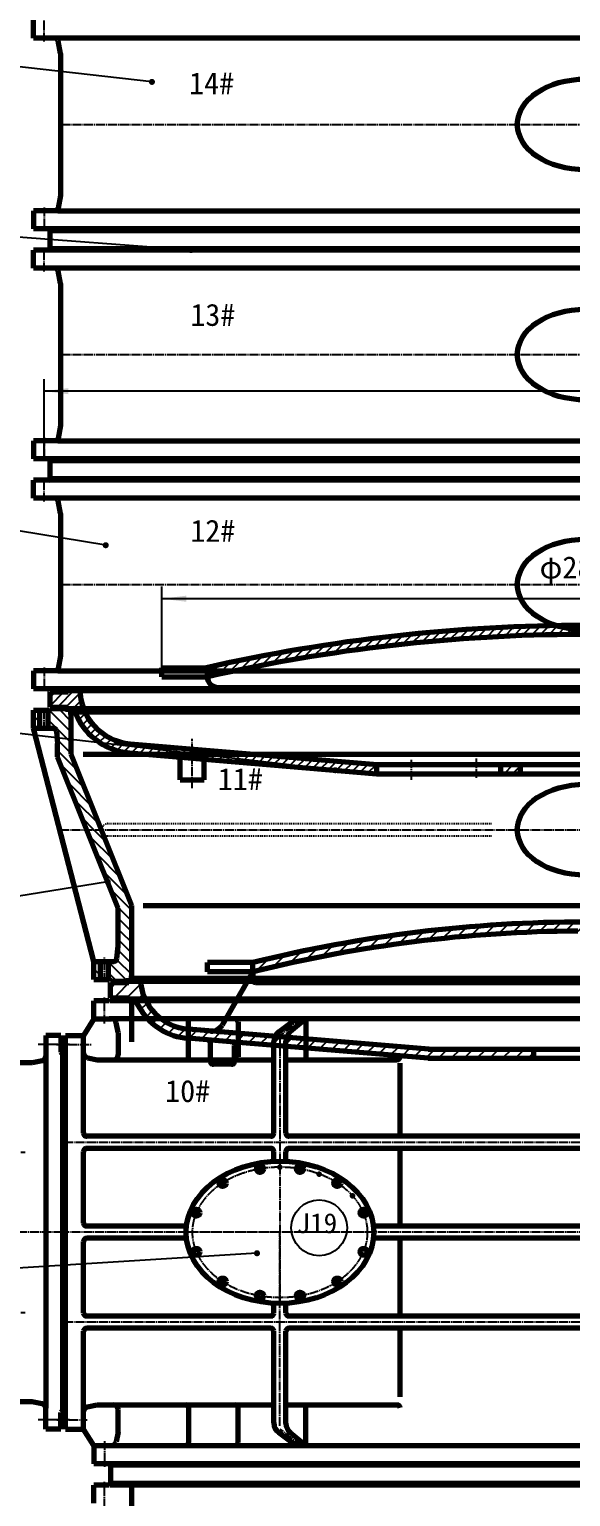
# Model space of a CAD drawing. Header units: millimetres. Extents: x -12040 to 11740, y -16820 to 16820.
# Drawn here: x -6994 to -5204, y -1161 to 3687 of the extents above; entities that cross this region are included whole.
import ezdxf

# ---------------------------------------------------------------- set-up
doc = ezdxf.new("R2010")
doc.units = ezdxf.units.MM
doc.linetypes.add('EB_DASH', pattern=[6, 3, -3])
doc.linetypes.add('EB_DASHDOT', pattern=[39, 30, -3, 3, -3])
for name, color, linetype, lineweight in [('CAXA0', 7, 'Continuous', 70), ('CAXA1', 1, 'EB_DASHDOT', 25), ('CAXA2', 6, 'EB_DASH', 25), ('CAXA3', 7, 'Continuous', 25), ('CAXA4', 3, 'Continuous', 25), ('CAXA5', 4, 'Continuous', 25)]:
    doc.layers.add(name, color=color, linetype=linetype, lineweight=lineweight)
doc.styles.add('UserTxtStyle1', font='SIMFANG.TTF')
doc.styles.add('UserTxtStyle2', font='SIMFANG.TTF')
doc.styles.add('标准', font='SIMFANG.TTF')
doc.dimstyles.new('标准', dxfattribs={"dimscale": 20, "dimtxt": 3.5, "dimasz": 4, "dimexe": 2, "dimexo": 0, "dimtad": 1, "dimdsep": 46, "dimtxsty": '标准', "dimcen": 0, "dimdle": 6, "dimaunit": 1, "dimazin": 2, "dimtfac": 1, "dimtdec": 3, "dimtmove": 0, "dimatfit": 3, "dimfxl": 0, "dimtolj": 1, "dimtzin": 0, "dimarcsym": 0})

# ---------------------------------------------------------------- blocks, each defined once
blk = doc.blocks.new('CAXBLOCK38', base_point=(-5155.2, -2657.6))
at = {"layer": 'CAXA0', "linetype": 'EB_DASHDOT', "lineweight": 25}
blk.add_line((-6745.2, -1197.7), (-6745.2, -1112.2), dxfattribs=at)
at = {"layer": 'CAXA0'}
for p, q in [((-6780.2, -1182.6), (-6780.2, -1122.6)), ((-6730.2, -1122.6), (-6780.2, -1122.6)), ((-3580, -1122.6), (-6726.3, -1122.6)), ((-3585.2, -1117.6), (-6725.2, -1117.6)), ((-6655.2, -1258.5), (-6655.2, -1127.6))]:
    blk.add_line(p, q, dxfattribs=at)
blk.add_arc((-6730.2, -1117.6), 5, 270, 360, dxfattribs=at)
blk = doc.blocks.new('CAXBLOCK41', base_point=(-5180.2, 1507.4))
at = {"layer": 'CAXA0'}
for p, q in [((-6980.2, 2137.4), (-6980.2, 2197.4)), ((-3385.2, 2197.4), (-6980.2, 2197.4)), ((-6925.2, 2202.4), (-3385.2, 2202.4)), ((-3402, 2137.4), (-6980.2, 2137.4)), ((-6890.2, 2087.4), (-6898.6, 2129.3)), ((-6890.2, 2087.4), (-6890.2, 1617.4)), ((-6890.2, 1617.4), (-6898.6, 1575.4)), ((-6980.2, 1567.4), (-6980.2, 1507.4)), ((-6908.4, 1567.4), (-6980.2, 1567.4)), ((-3380.2, 1507.4), (-6980.2, 1507.4)), ((-6925.2, 1502.4), (-3385.2, 1502.4))]:
    blk.add_line(p, q, dxfattribs=at)
for centre, radius, start, end in [((-6930.2, 2202.4), 5, 270, 360), ((-6908.4, 2127.4), 10, 11.3099, 90), ((-6908.4, 1577.4), 10, 270, 348.6901), ((-6930.2, 1502.4), 5, 0, 90)]:
    blk.add_arc(centre, radius, start, end, dxfattribs=at)
blk.add_ellipse((-5155.2, 1852.4), major_axis=(225, 0), ratio=0.666667, dxfattribs=at)
at = {"layer": 'CAXA1'}
for p, q in [((-6945.2, 2126.4), (-6945.2, 2204.9)), ((-6890.2, 1852.4), (-3330.2, 1852.4)), ((-6945.2, 1578.3), (-6945.2, 1499.9))]:
    blk.add_line(p, q, dxfattribs=at)
at = {"layer": 'CAXA3'}
for p, q in [((-6900.2, 2137.4), (-6908.4, 2137.4)), ((-6898.6, 2129.3), (-6900.2, 2137.4)), ((-6898.6, 1575.4), (-6900.2, 1567.4))]:
    blk.add_line(p, q, dxfattribs=at)
at = {"layer": 'CAXA3', "linetype": 'Continuous', "lineweight": 70}
blk.add_line((-6900.2, 1567.4), (-3416, 1567.4), dxfattribs=at)
blk = doc.blocks.new('CAXBLOCK42', base_point=(-5155.2, 2262.4))
at = {"layer": 'CAXA0'}
for p, q in [((-6980.2, 2897.4), (-6980.2, 2957.4)), ((-3385.2, 2957.4), (-6980.2, 2957.4)), ((-6925.2, 2962.4), (-3385.2, 2962.4)), ((-3402, 2897.4), (-6980.2, 2897.4)), ((-6890.2, 2847.4), (-6898.6, 2889.3)), ((-6890.2, 2847.4), (-6890.2, 2377.4)), ((-6890.2, 2377.4), (-6898.6, 2335.4)), ((-6980.2, 2327.4), (-6980.2, 2267.4)), ((-6908.4, 2327.4), (-6980.2, 2327.4)), ((-3380.2, 2267.4), (-6980.2, 2267.4)), ((-6925.2, 2262.4), (-3385.2, 2262.4))]:
    blk.add_line(p, q, dxfattribs=at)
for centre, radius, start, end in [((-6930.2, 2962.4), 5, 270, 360), ((-6908.4, 2887.4), 10, 11.3099, 90), ((-6908.4, 2337.4), 10, 270, 348.6901), ((-6930.2, 2262.4), 5, 0, 90)]:
    blk.add_arc(centre, radius, start, end, dxfattribs=at)
blk.add_ellipse((-5155.2, 2612.4), major_axis=(225, 0), ratio=0.666667, dxfattribs=at)
at = {"layer": 'CAXA1'}
for p, q in [((-6945.2, 2886.4), (-6945.2, 2964.9)), ((-6890.2, 2612.4), (-3420.2, 2612.4)), ((-6945.2, 2338.3), (-6945.2, 2259.9))]:
    blk.add_line(p, q, dxfattribs=at)
at = {"layer": 'CAXA3'}
for p, q in [((-6900.2, 2897.4), (-6908.4, 2897.4)), ((-6898.6, 2889.3), (-6900.2, 2897.4)), ((-6898.6, 2335.4), (-6900.2, 2327.4))]:
    blk.add_line(p, q, dxfattribs=at)
at = {"layer": 'CAXA3', "linetype": 'Continuous', "lineweight": 70}
blk.add_line((-6900.2, 2327.4), (-3416, 2327.4), dxfattribs=at)
blk = doc.blocks.new('CAXBLOCK43', base_point=(-5155.2, 3022.4))
at = {"layer": 'CAXA0'}
for p, q in [((-6980.2, 3657.4), (-6980.2, 3717.4)), ((-3402, 3657.4), (-6980.2, 3657.4)), ((-6890.2, 3607.4), (-6898.6, 3649.3)), ((-6890.2, 3607.4), (-6890.2, 3137.4)), ((-6890.2, 3137.4), (-6898.6, 3095.4)), ((-6980.2, 3087.4), (-6980.2, 3027.4)), ((-6908.4, 3087.4), (-6980.2, 3087.4)), ((-3380.2, 3027.4), (-6980.2, 3027.4)), ((-6925.2, 3022.4), (-3385.2, 3022.4))]:
    blk.add_line(p, q, dxfattribs=at)
for centre, radius, start, end in [((-6908.4, 3647.4), 10, 11.3099, 90), ((-6908.4, 3097.4), 10, 270, 348.6901), ((-6930.2, 3022.4), 5, 0, 90)]:
    blk.add_arc(centre, radius, start, end, dxfattribs=at)
blk.add_ellipse((-5155.2, 3372.4), major_axis=(225, 0), ratio=0.666667, dxfattribs=at)
at = {"layer": 'CAXA1'}
for p, q in [((-6945.2, 3646.4), (-6945.2, 3724.9)), ((-6890.2, 3372.4), (-3420.2, 3372.4)), ((-6945.2, 3098.3), (-6945.2, 3019.9))]:
    blk.add_line(p, q, dxfattribs=at)
at = {"layer": 'CAXA3'}
for p, q in [((-6900.2, 3657.4), (-6908.4, 3657.4)), ((-6898.6, 3649.3), (-6900.2, 3657.4)), ((-6898.6, 3095.4), (-6900.2, 3087.4))]:
    blk.add_line(p, q, dxfattribs=at)
at = {"layer": 'CAXA3', "linetype": 'Continuous', "lineweight": 70}
blk.add_line((-6900.2, 3087.4), (-3416, 3087.4), dxfattribs=at)
blk = doc.blocks.new('*CAXBLOCK104105')
at = {"layer": 'CAXA4', "linetype": 'Continuous', "lineweight": 25}
for points in [[(-6945.2, 2491.3), (-6865.2, 2501.3), (-6865.2, 2481.3)], [(-3365.2, 2491.3), (-3445.2, 2501.3), (-3445.2, 2481.3)]]:
    blk.add_hatch(color=0, dxfattribs=at).paths.add_polyline_path(points, flags=0)
at = {"layer": 'CAXA4', "color": 0, "linetype": 'Continuous', "lineweight": 25}
for p, q in [((-6945.2, 2259.9), (-6945.2, 2531.3)), ((-3365.2, 2259.9), (-3365.2, 2531.3)), ((-3365.2, 2491.3), (-6945.2, 2491.3))]:
    blk.add_line(p, q, dxfattribs=at)
at = {"layer": 'CAXA4', "color": 0, "linetype": 'Continuous', "lineweight": 25, "insert": (-4656.2, 2620.6), "char_height": 72.993, "attachment_point": 1, "style": 'UserTxtStyle2'}
blk.add_mtext('\\fFangSong_GB2312|b0|i0|p34;φ3580', dxfattribs=at)
blk = doc.blocks.new('CAXBLOCK112', base_point=(-6690.4, 605.4))
at = {"layer": 'CAXA5', "color": 0, "linetype": 'Continuous', "lineweight": 25}
for p, q in [((-6980.2, 1419), (-6958.7, 1397.5)), ((-6963.3, 1437.4), (-6958.7, 1432.8)), ((-6928.3, 1437.8), (-6855.2, 1364.7)), ((-6897.6, 1442.4), (-6855.2, 1400)), ((-6980.2, 1383.6), (-6974, 1377.4)), ((-6931.7, 1405.8), (-6855.2, 1329.3)), ((-6901.5, 1340.3), (-6855.2, 1294)), ((-6900.2, 1303.6), (-6832.7, 1236.1)), ((-6889.9, 1258), (-6809.1, 1177.2)), ((-6866.4, 1199), (-6785.6, 1118.3)), ((-6842.8, 1140.1), (-6762, 1059.3)), ((-6819.2, 1081.2), (-6780.4, 1042.4)), ((-6795.6, 1022.3), (-6714.9, 941.5)), ((-6780.4, 1042.4), (-6738.4, 1000.4)), ((-6772.1, 963.3), (-6691.3, 882.6)), ((-6748.5, 904.4), (-6667.7, 823.6)), ((-6724.9, 845.5), (-6655.2, 775.8)), ((-6701.4, 786.6), (-6655.2, 740.4)), ((-6700.2, 750.1), (-6655.2, 705.1)), ((-6700.2, 714.7), (-6690.9, 705.4)), ((-6700.2, 679.3), (-6655.2, 634.3)), ((-6690.9, 705.4), (-6655.2, 669.7)), ((-6701.4, 645.2), (-6655.2, 599)), ((-6780.2, 582.6), (-6758.7, 561.1)), ((-6769.7, 607.4), (-6758.7, 596.4)), ((-6731.7, 604.8), (-6669.3, 542.4)), ((-6705.1, 613.5), (-6655.2, 563.6)), ((-6731.7, 569.4), (-6704.7, 542.4))]:
    blk.add_line(p, q, dxfattribs=at)
blk = doc.blocks.new('CAXBLOCK111', base_point=(-5155.2, 542.4))
at = {"layer": 'CAXA0'}
for p, q in [((-6980.2, 1377.4), (-6980.2, 1437.4)), ((-6980.2, 1437.4), (-6930.2, 1437.4)), ((-6958.7, 1377.4), (-6958.7, 1437.4)), ((-6931.7, 1377.4), (-6931.7, 1437.4)), ((-6925.2, 1442.4), (-3385.2, 1442.4)), ((-6865.2, 1432.4), (-6865.2, 1442.4)), ((-6865.2, 1432.4), (-3445.2, 1432.4)), ((-6855.2, 1292.4), (-6855.2, 1432.4)), ((-6980.2, 1377.4), (-6914.3, 1377.4)), ((-6780.2, 607.4), (-6980.2, 1377.4)), ((-6904.3, 1368.4), (-6900.2, 1327.4)), ((-6900.2, 1283.7), (-6900.2, 1327.4)), ((-6700.2, 783.7), (-6900.2, 1283.7)), ((-6655.2, 792.4), (-6855.2, 1292.4)), ((-6816.1, 1292.4), (-3479.9, 1292.4)), ((-6700.2, 657.4), (-6700.2, 783.7)), ((-6655.2, 552.4), (-6655.2, 792.4)), ((-6617.3, 792.4), (-3676.8, 792.4)), ((-6704.3, 616.4), (-6700.2, 657.4)), ((-6780.2, 547.4), (-6780.2, 607.4)), ((-6780.2, 607.4), (-6714.3, 607.4)), ((-6758.7, 547.4), (-6758.7, 607.4)), ((-6731.7, 547.4), (-6731.7, 607.4)), ((-6780.2, 547.4), (-6730.2, 547.4)), ((-6725.2, 542.4), (-3585.2, 542.4)), ((-6665.2, 542.4), (-6665.2, 552.4)), ((-6665.2, 552.4), (-3645.2, 552.4))]:
    blk.add_line(p, q, dxfattribs=at)
for centre, radius, start, end in [((-6930.2, 1442.4), 5, 270, 360), ((-6914.3, 1367.4), 10, 5.7106, 90), ((-6714.3, 617.4), 10, 270, 354.2894), ((-6730.2, 542.4), 5, 0, 90)]:
    blk.add_arc(centre, radius, start, end, dxfattribs=at)
blk.add_ellipse((-5155.2, 1042.4), major_axis=(225, 0), ratio=0.666667, dxfattribs=at)
at = {"layer": 'CAXA1'}
for p, q in [((-6945.2, 1369.4), (-6945.2, 1445.4)), ((-6893.2, 1042.4), (-3245.2, 1042.4)), ((-6745.2, 539.4), (-6745.2, 620.1))]:
    blk.add_line(p, q, dxfattribs=at)
at = {"layer": 'CAXA2', "color": 6, "linetype": 'EB_DASH', "lineweight": 25}
for p, q in [((-6734.6, 1062.4), (-5464.1, 1062.4)), ((-6734.6, 1022.4), (-5464.1, 1022.4))]:
    blk.add_line(p, q, dxfattribs=at)
blk.add_arc((-6734.6, 1042.4), 20, 90, 270, dxfattribs=at)
at = {"layer": 'CAXA5'}
blk.add_blockref('CAXBLOCK112', (-6690.4, 605.4), dxfattribs=at)
blk = doc.blocks.new('CAXBLOCK115', base_point=(-6757.9, 1240.7))
at = {"layer": 'CAXA5', "color": 0, "linetype": 'Continuous', "lineweight": 25}
for p, q in [((-6901.1, 1447.4), (-6841.1, 1507.4)), ((-6925.2, 1451.5), (-6879.4, 1497.4)), ((-6925.2, 1479.8), (-6907.7, 1497.4)), ((-6872.8, 1447.4), (-6826.4, 1493.8)), ((-6849.6, 1442.3), (-6822.8, 1469.1)), ((-6839.7, 1423.9), (-6816.5, 1447.1)), ((-6830.4, 1404.9), (-6808.2, 1427.2)), ((-6819.6, 1387.5), (-6798, 1409.1)), ((-6807.4, 1371.4), (-6786.1, 1392.7)), ((-6793.8, 1356.7), (-6772.6, 1377.9)), ((-6778.9, 1343.3), (-6757.6, 1364.6)), ((-6762.6, 1331.3), (-6740.9, 1353)), ((-6745, 1320.7), (-6722.6, 1343)), ((-6725.8, 1311.6), (-6702.4, 1334.9)), ((-6704.8, 1304.2), (-6680.1, 1329)), ((-6681.9, 1298.8), (-6655, 1325.8)), ((-6656.7, 1295.8), (-6628.9, 1323.6)), ((-6630.6, 1293.6), (-6602.8, 1321.4)), ((-6604.5, 1291.4), (-6576.8, 1319.2)), ((-6578.4, 1289.2), (-6550.7, 1317)), ((-6552.3, 1287), (-6524.6, 1314.8)), ((-6526.3, 1284.8), (-6498.5, 1312.6)), ((-6500.2, 1282.6), (-6472.4, 1310.4)), ((-6474.1, 1280.4), (-6455.2, 1299.3)), ((-6455.2, 1299.3), (-6446.3, 1308.2)), ((-6448, 1278.2), (-6420.2, 1306)), ((-6421.9, 1276), (-6394.2, 1303.8)), ((-6395.8, 1273.8), (-6368.1, 1301.6)), ((-6369.8, 1271.6), (-6342, 1299.4)), ((-6343.7, 1269.4), (-6315.9, 1297.2)), ((-6317.6, 1267.2), (-6289.8, 1295)), ((-6291.5, 1265), (-6263.7, 1292.8)), ((-6265.4, 1262.8), (-6237.7, 1290.6)), ((-6239.3, 1260.6), (-6211.6, 1288.4)), ((-6213.2, 1258.4), (-6185.5, 1286.2)), ((-6187.2, 1256.2), (-6159.4, 1284)), ((-6161.1, 1254), (-6133.3, 1281.8)), ((-6135, 1251.8), (-6107.2, 1279.6)), ((-6108.9, 1249.6), (-6081.1, 1277.4)), ((-6082.8, 1247.4), (-6055.1, 1275.2)), ((-6056.7, 1245.2), (-6029, 1273)), ((-6030.7, 1243), (-6002.9, 1270.8)), ((-6004.6, 1240.8), (-5976.8, 1268.6)), ((-5978.5, 1238.6), (-5950.7, 1266.4)), ((-5952.4, 1236.4), (-5924.6, 1264.2)), ((-5926.3, 1234.2), (-5898.6, 1262)), ((-5900.2, 1232), (-5872.5, 1259.8)), ((-5874.1, 1229.8), (-5846.4, 1257.6)), ((-5848.1, 1227.6), (-5845.2, 1230.4))]:
    blk.add_line(p, q, dxfattribs=at)
blk = doc.blocks.new('CAXBLOCK117', base_point=(-5419, 1698.1))
at = {"layer": 'CAXA5', "color": 0, "linetype": 'Continuous', "lineweight": 25}
for p, q in [((-5666, 1664.2), (-5633, 1697.2)), ((-5635, 1667), (-5602.2, 1699.8)), ((-5604.2, 1669.5), (-5571.6, 1702.1)), ((-5573.5, 1671.9), (-5541.1, 1704.2)), ((-5543, 1674), (-5510.9, 1706.2)), ((-5512.8, 1676), (-5480.8, 1708)), ((-5482.6, 1677.9), (-5450.9, 1709.7)), ((-5452.7, 1679.5), (-5421.1, 1711.1)), ((-5422.9, 1681), (-5391.5, 1712.5)), ((-5393.3, 1682.3), (-5362.1, 1713.6)), ((-5363.9, 1683.5), (-5332.8, 1714.6)), ((-5334.6, 1684.5), (-5303.7, 1715.4)), ((-5305.4, 1685.4), (-5274.7, 1716.1)), ((-5276.5, 1686.1), (-5245.9, 1716.6)), ((-5247.6, 1686.6), (-5217.2, 1717)), ((-5219, 1687), (-5188.7, 1717.3)), ((-6054.3, 1615.4), (-6018.2, 1651.4)), ((-6020.7, 1620.7), (-5984.9, 1656.4)), ((-5987.3, 1625.8), (-5951.8, 1661.2)), ((-5954.2, 1630.6), (-5919, 1665.8)), ((-5921.3, 1635.2), (-5886.4, 1670.1)), ((-5888.7, 1639.6), (-5854, 1674.2)), ((-5856.2, 1643.7), (-5821.8, 1678.1)), ((-5824, 1647.6), (-5789.8, 1681.8)), ((-5792, 1651.4), (-5758.1, 1685.3)), ((-5760.2, 1654.9), (-5726.5, 1688.6)), ((-5728.6, 1658.2), (-5695.1, 1691.6)), ((-5697.2, 1661.3), (-5664, 1694.5)), ((-6332.6, 1563.3), (-6293.8, 1602.1)), ((-6296.8, 1570.8), (-6258.4, 1609.2)), ((-6261.3, 1578), (-6223.3, 1616)), ((-6226.1, 1585), (-6188.5, 1622.6)), ((-6191.2, 1591.6), (-6153.9, 1628.9)), ((-6156.6, 1597.9), (-6119.6, 1634.9)), ((-6122.2, 1604), (-6085.5, 1640.7)), ((-6088.1, 1609.8), (-6051.8, 1646.2)), ((-6405.2, 1575.6), (-6401.9, 1578.9)), ((-6405.1, 1547.4), (-6365.6, 1586.9)), ((-6368.7, 1555.5), (-6329.6, 1594.6))]:
    blk.add_line(p, q, dxfattribs=at)
blk = doc.blocks.new('CAXBLOCK118', base_point=(-5393.2, 1241.7))
at = {"layer": 'CAXA5', "color": 0, "linetype": 'Continuous', "lineweight": 25}
for p, q in [((-5435.2, 1244.5), (-5422.3, 1257.4)), ((-5424, 1227.4), (-5394, 1257.4)), ((-5395.8, 1227.4), (-5370.2, 1252.9)), ((-4940.2, 1230.4), (-4913.2, 1257.4)), ((-4914.9, 1227.4), (-4884.9, 1257.4)), ((-4886.6, 1227.4), (-4875.2, 1238.8))]:
    blk.add_line(p, q, dxfattribs=at)
blk = doc.blocks.new('CAXBLOCK114', base_point=(-5155.2, 1227.4))
at = {"layer": 'CAXA0'}
for p, q in [((-6555.2, 1547.4), (-6555.2, 1577.4)), ((-6555.2, 1577.4), (-6408.5, 1577.4)), ((-6405.2, 1547.4), (-6405.2, 1578.1)), ((-6865.2, 1497.4), (-6865.2, 1507.4)), ((-6865.2, 1507.4), (-5170.2, 1507.4)), ((-6555.2, 1547.4), (-6405.2, 1547.4)), ((-6370.2, 1512.4), (-5170.2, 1512.4)), ((-6925.2, 1447.4), (-6925.2, 1497.4)), ((-6925.2, 1497.4), (-6865.2, 1497.4)), ((-6925.2, 1447.4), (-6865.2, 1447.4)), ((-6865.2, 1437.4), (-6865.2, 1447.4)), ((-6865.2, 1437.4), (-6844.9, 1437.4)), ((-6660.2, 1326.2), (-5844, 1257.4)), ((-6662.7, 1296.3), (-5845.2, 1227.4)), ((-6495.2, 1207.4), (-6495.2, 1282.2)), ((-6415.2, 1207.4), (-6415.2, 1275.4)), ((-5845.2, 1227.4), (-5845.2, 1257.5)), ((-5845.2, 1227.4), (-5155.2, 1227.4)), ((-5844, 1257.4), (-5155.2, 1257.4)), ((-5435.2, 1227.4), (-5435.2, 1257.4)), ((-5370.2, 1227.4), (-5370.2, 1257.4)), ((-6495.2, 1207.4), (-6415.2, 1207.4))]:
    blk.add_line(p, q, dxfattribs=at)
for centre, radius, start, end in [((-5155.2, -3962.6), 5680, 90, 102.7475), ((-5155.2, -3962.6), 5650, 90.1521, 102.7814), ((-6644.9, 1507.6), 182, 180.0576, 265.18), ((-6370.2, 1547.4), 35, 180, 270), ((-6850.2, 1437.4), 5, 18.8701, 180), ((-6644.9, 1507.6), 212, 198.8701, 265.18)]:
    blk.add_arc(centre, radius, start, end, dxfattribs=at)
at = {"layer": 'CAXA1'}
for p, q in [((-6455.2, 1180.1), (-6455.2, 1342.1)), ((-5730.2, 1206.7), (-5730.2, 1273.8)), ((-5515.2, 1213.5), (-5515.2, 1278.1))]:
    blk.add_line(p, q, dxfattribs=at)
at = {"layer": 'CAXA5'}
for name, p in [('CAXBLOCK117', (-5419, 1698.1)), ('CAXBLOCK115', (-6757.9, 1240.7)), ('CAXBLOCK118', (-5393.2, 1241.7))]:
    blk.add_blockref(name, p, dxfattribs=at)
blk = doc.blocks.new('CAXBLOCK120', base_point=(-5497, 707.8))
at = {"layer": 'CAXA5', "color": 0, "linetype": 'Continuous', "lineweight": 25}
for p, q in [((-5487.7, 695.2), (-5455.4, 727.5)), ((-5442.1, 698.3), (-5410.2, 730.3)), ((-5397.1, 700.9), (-5365.5, 732.5)), ((-5352.5, 703.1), (-5321.2, 734.4)), ((-5308.4, 704.8), (-5277.4, 735.7)), ((-5264.7, 706.1), (-5234.1, 736.7)), ((-5221.4, 706.9), (-5191.1, 737.2)), ((-5178.7, 707.2), (-5155.2, 730.7)), ((-5871.7, 650.6), (-5835.8, 686.5)), ((-5821.6, 658.3), (-5786.2, 693.7)), ((-5772.1, 665.3), (-5737.2, 700.2)), ((-5723.2, 671.8), (-5688.8, 706.2)), ((-5675, 677.6), (-5641.1, 711.5)), ((-5627.4, 682.8), (-5593.8, 716.3)), ((-5580.3, 687.5), (-5547.2, 720.6)), ((-5533.7, 691.6), (-5501, 724.3)), ((-5170.2, 673.2), (-5155.2, 688.2)), ((-6133.5, 600.9), (-6094.4, 640)), ((-6079.5, 612.5), (-6041.1, 650.8)), ((-6026.4, 623.2), (-5988.7, 660.9)), ((-5974.1, 633.1), (-5937, 670.1)), ((-5922.5, 642.2), (-5886, 678.7)), ((-5170.2, 630.8), (-5155.2, 645.8)), ((-6244.2, 575.1), (-6203.5, 615.8)), ((-6188.3, 588.5), (-6148.5, 628.3)), ((-5170.2, 588.4), (-5155.2, 603.4)), ((-5168.8, 547.4), (-5155.2, 561))]:
    blk.add_line(p, q, dxfattribs=at)
blk = doc.blocks.new('CAXBLOCK124', base_point=(-4948.5, 299.7))
at = {"layer": 'CAXA5', "color": 0, "linetype": 'Continuous', "lineweight": 25}
for p, q in [((-5382.7, 291), (-5356.4, 317.4)), ((-5344, 287.4), (-5325.2, 306.1)), ((-4985.2, 306.7), (-4974.6, 317.4)), ((-4962.1, 287.4), (-4932.1, 317.4))]:
    blk.add_line(p, q, dxfattribs=at)
blk = doc.blocks.new('CAXBLOCK125', base_point=(-5436.6, 288.2))
at = {"layer": 'CAXA5', "color": 0, "linetype": 'Continuous', "lineweight": 25}
for p, q in [((-6348.8, 343.2), (-6321, 371)), ((-6309.6, 340), (-6281.8, 367.8)), ((-6270.4, 336.7), (-6242.6, 364.5)), ((-6231.2, 333.5), (-6203.4, 361.3)), ((-6192.1, 330.2), (-6164.3, 358)), ((-6152.9, 327), (-6125.1, 354.8)), ((-6113.7, 323.7), (-6085.9, 351.5)), ((-6074.5, 320.5), (-6046.7, 348.3)), ((-6035.3, 317.2), (-6007.6, 345)), ((-5996.2, 314), (-5968.4, 341.8)), ((-5957, 310.7), (-5929.2, 338.5)), ((-5917.8, 307.5), (-5890, 335.3)), ((-5878.6, 304.2), (-5850.8, 332)), ((-5839.5, 301), (-5811.7, 328.8)), ((-5800.3, 297.7), (-5772.5, 325.5)), ((-5761.1, 294.5), (-5733.3, 322.3)), ((-5721.9, 291.2), (-5694.1, 319)), ((-5682.7, 288), (-5653.4, 317.4)), ((-5640.9, 287.4), (-5610.9, 317.4)), ((-5598.5, 287.4), (-5568.5, 317.4)), ((-5556.1, 287.4), (-5526.1, 317.4)), ((-5513.7, 287.4), (-5483.7, 317.4)), ((-5471.2, 287.4), (-5441.2, 317.4)), ((-5428.8, 287.4), (-5398.8, 317.4)), ((-5386.4, 287.4), (-5382.7, 291))]:
    blk.add_line(p, q, dxfattribs=at)
blk = doc.blocks.new('CAXBLOCK126', base_point=(-6404.1, 359.6))
at = {"layer": 'CAXA5', "color": 0, "linetype": 'Continuous', "lineweight": 25}
for p, q in [((-6453.2, 366), (-6438.5, 380.8)), ((-6427.1, 349.7), (-6399.3, 377.5)), ((-6388, 346.5), (-6360.2, 374.3))]:
    blk.add_line(p, q, dxfattribs=at)
blk = doc.blocks.new('CAXBLOCK127', base_point=(-6517.2, 398.5))
at = {"layer": 'CAXA5', "color": 0, "linetype": 'Continuous', "lineweight": 25}
for p, q in [((-6725.2, 518.3), (-6706.2, 537.4)), ((-6713.7, 487.4), (-6653.7, 547.4)), ((-6671.3, 487.4), (-6625.6, 533.1)), ((-6642.2, 474), (-6617.4, 498.9)), ((-6625.9, 447.9), (-6604, 469.8)), ((-6607.9, 423.5), (-6586.6, 444.8)), ((-6586.7, 402.3), (-6565.4, 423.6)), ((-6562.3, 384.2), (-6540.5, 406.1)), ((-6534.6, 369.5), (-6511.5, 392.6)), ((-6503, 358.7), (-6477.4, 384.3)), ((-6466.3, 353), (-6453.2, 366))]:
    blk.add_line(p, q, dxfattribs=at)
blk = doc.blocks.new('CAXBLOCK119', base_point=(-5155.2, 317.4))
at = {"layer": 'CAXA0'}
for p, q in [((-6255.2, 603.3), (-6405.2, 603.3)), ((-6405.2, 572.4), (-6405.2, 603.3)), ((-6255.2, 572.4), (-6255.2, 603.3)), ((-6725.2, 487.4), (-6725.2, 537.4)), ((-6725.2, 537.4), (-6665.2, 537.4)), ((-6665.2, 537.4), (-6665.2, 547.4)), ((-6665.2, 547.4), (-6268.6, 547.4)), ((-6255.2, 572.4), (-6405.2, 572.4)), ((-6255.2, 572.4), (-6356.5, 397)), ((-6255.2, 572.4), (-6255.2, 547.4)), ((-6245.2, 537.4), (-5170.2, 537.4)), ((-6725.2, 487.4), (-6665.2, 487.4)), ((-6665.2, 477.4), (-6665.2, 487.4)), ((-6665.2, 477.4), (-6644.3, 477.4)), ((-6646, 480), (-6627.4, 450.4)), ((-6627.4, 450.4), (-6627.4, 450.3)), ((-6315.2, 340.4), (-6470.1, 353.3)), ((-5672.7, 317.3), (-6467.6, 383.2)), ((-5675.2, 287.4), (-6315.2, 340.4)), ((-6395.2, 277.4), (-6395.2, 337.9)), ((-6315.2, 277.4), (-6315.2, 329.6)), ((-5675.2, 317.4), (-5155.2, 317.4)), ((-5325.2, 287.4), (-5325.2, 317.4)), ((-6325.2, 267.4), (-6385.2, 267.4)), ((-5675.2, 287.4), (-5155.2, 287.4))]:
    blk.add_line(p, q, dxfattribs=at)
for centre, radius, start, end in [((-5155.2, -3841.6), 4579, 90, 103.8999), ((-5155.2, -3841.6), 4549, 90.3156, 103.9935), ((-6453.2, 556.6), 174, 183.0342, 265.2599), ((-6245.2, 547.4), 10, 180, 270), ((-6650.2, 477.4), 5, 32.0255, 180), ((-6453.2, 556.6), 204, 211.3919, 265.2599), ((-6391.1, 417), 40, 265.26, 330), ((-6405.2, 337.9), 10, 0, 85.26), ((-6305.2, 329.6), 10, 85.26, 180), ((-6385.2, 277.4), 10, 180, 270), ((-6325.2, 277.4), 10, 270, 360)]:
    blk.add_arc(centre, radius, start, end, dxfattribs=at)
at = {"layer": 'CAXA2', "linetype": 'EB_DASH', "lineweight": 25}
blk.add_line((-6268.6, 547.4), (-5155.2, 547.4), dxfattribs=at)
at = {"layer": 'CAXA3', "linetype": 'Continuous', "lineweight": 25}
for p, q in [((-6655.2, 477.4), (-6655.2, 464.2)), ((-6650.2, 468.3), (-6650.2, 480.4))]:
    blk.add_line(p, q, dxfattribs=at)
at = {"layer": 'CAXA5'}
for name, p in [('CAXBLOCK120', (-5497, 707.8)), ('CAXBLOCK127', (-6517.2, 398.5)), ('CAXBLOCK126', (-6404.1, 359.6)), ('CAXBLOCK125', (-5436.6, 288.2)), ('CAXBLOCK124', (-4948.5, 299.7))]:
    blk.add_blockref(name, p, dxfattribs=at)
blk = doc.blocks.new('CAXBLOCK130', base_point=(-5155.2, -1057.6))
at = {"layer": 'CAXA0', "linetype": 'EB_DASHDOT', "lineweight": 25}
for p, q in [((-6745.2, 402.3), (-6745.2, 487.8)), ((-6903.8, 332.4), (-6787.4, 332.4)), ((-6903.8, 332.4), (-6787.4, 332.4)), ((-3496.2, 9.4), (-6879.2, 9.4)), ((-3431.2, -287.6), (-6879.2, -287.6)), ((-6165.2, -927.2), (-6165.2, -287.6)), ((-3496.2, -584.6), (-6879.2, -584.6)), ((-6902.6, -907.6), (-6802.3, -907.6)), ((-6745.2, -977.6), (-6745.2, -1063.1))]:
    blk.add_line(p, q, dxfattribs=at)
at = {"layer": 'CAXA0'}
for p, q in [((-6780.2, 417.4), (-6780.2, 477.4)), ((-6730.2, 477.4), (-6780.2, 477.4)), ((-3580, 477.4), (-6726.3, 477.4)), ((-3585.2, 482.4), (-6725.2, 482.4)), ((-6655.2, 341.5), (-6655.2, 472.4)), ((-6780.2, 417.4), (-6814.2, 362.4)), ((-6780.2, 417.4), (-6722.3, 417.4)), ((-3588.1, 417.4), (-6729.8, 417.4)), ((-6700.2, 372.4), (-6706.6, 404.5)), ((-6700.2, 372.4), (-6706.6, 404.5)), ((-6467.2, 292.4), (-6467.2, 407.4)), ((-6303.5, 407.4), (-6303.5, 292.4)), ((-6111.5, 417.4), (-6169.1, 374.4)), ((-6079.8, 417.4), (-6131, 374.4)), ((-6079.8, 417.4), (-6079.8, 282.4)), ((-6874.2, 362.4), (-6814.2, 362.4)), ((-6874.2, 307.4), (-6874.2, 362.4)), ((-6874.2, 362.4), (-6814.2, 362.4)), ((-6874.2, 307.4), (-6874.2, 362.4)), ((-6814.2, 304.5), (-6814.2, 362.4)), ((-6814.2, 304.5), (-6814.2, 362.4)), ((-6700.2, 372.4), (-6700.2, 298.4)), ((-6185.2, 39.4), (-6185.2, 342.3)), ((-6145.2, 39.4), (-6145.2, 343.7)), ((-6879.2, 302.4), (-6874.2, 307.4)), ((-6879.2, 302.4), (-6874.2, 307.4)), ((-6879.2, -877.6), (-6879.2, 302.4)), ((-6879.2, -877.6), (-6879.2, 302.4)), ((-6874.2, -937.6), (-6874.2, 307.4)), ((-6814.2, 39.4), (-6814.2, 304.5)), ((-6801.4, 288.8), (-6769.2, 282.4)), ((-6769.2, 282.4), (-6716.2, 282.4)), ((-6716.2, 282.4), (-6185.2, 282.4)), ((-6165.7, 282.4), (-6165.2, 282.4)), ((-6145.2, 282.4), (-5778.1, 282.4)), ((-5768.1, 29.4), (-5768.1, 270.9)), ((-6195.2, 29.4), (-6804.2, 29.4)), ((-4175.2, 29.4), (-6135.2, 29.4)), ((-6814.2, -257.6), (-6814.2, -20.6)), ((-6195.2, -10.6), (-6804.2, -10.6)), ((-6185.2, -53.1), (-6185.2, -20.6)), ((-6145.2, -53.1), (-6145.2, -20.6)), ((-4175.2, -10.6), (-6135.2, -10.6)), ((-5768.1, -267.6), (-5768.1, -10.6)), ((-6474.1, -267.6), (-6804.2, -267.6)), ((-4175.2, -267.6), (-5856.3, -267.6)), ((-6814.2, -554.6), (-6814.2, -317.6)), ((-6474.1, -307.6), (-6804.2, -307.6)), ((-4175.2, -307.6), (-5856.3, -307.6)), ((-5768.1, -564.6), (-5768.1, -307.6)), ((-6185.2, -554.6), (-6185.2, -522.1)), ((-6145.2, -554.6), (-6145.2, -522.1)), ((-6195.2, -564.6), (-6804.2, -564.6)), ((-4175.2, -564.6), (-6135.2, -564.6)), ((-6814.2, -937.6), (-6814.2, -614.6)), ((-6195.2, -604.6), (-6804.2, -604.6)), ((-6185.2, -917.6), (-6185.2, -614.6)), ((-6145.2, -919), (-6145.2, -614.6)), ((-4175.2, -604.6), (-6135.2, -604.6)), ((-5768.1, -831.6), (-5768.1, -604.6)), ((-6801.4, -864.1), (-6769.2, -857.6)), ((-6769.2, -857.6), (-6716.2, -857.6)), ((-6716.2, -857.6), (-6185.2, -857.6)), ((-6467.2, -867.6), (-6467.2, -982.6)), ((-6303.5, -982.6), (-6303.5, -867.6)), ((-6145.2, -857.6), (-5778.1, -857.6)), ((-6079.8, -992.6), (-6079.8, -857.6)), ((-6079.8, -992.6), (-6079.8, -857.6)), ((-6879.2, -877.6), (-6874.2, -882.6)), ((-6700.2, -947.6), (-6700.2, -873.6)), ((-6874.2, -937.6), (-6814.2, -937.6)), ((-6780.2, -992.6), (-6814.2, -937.6)), ((-6700.2, -947.6), (-6706.6, -979.8)), ((-6700.2, -947.6), (-6706.6, -979.8)), ((-6111.5, -992.6), (-6169.1, -949.6)), ((-6079.8, -992.6), (-6131, -949.6)), ((-6780.2, -992.6), (-6780.2, -1052.6)), ((-6780.2, -992.6), (-3581.9, -992.6)), ((-3580.2, -1052.6), (-6780.2, -1052.6)), ((-3585.2, -1057.6), (-6725.2, -1057.6)), ((-3585.2, -1057.6), (-6725.2, -1057.6))]:
    blk.add_line(p, q, dxfattribs=at)
for centre in [(-6231.4, -78.3), (-6099.1, -78.3), (-6354.9, -125), (-5975.6, -125), (-6441.8, -223), (-5888.7, -223), (-6441.8, -352.3), (-5888.7, -352.3), (-6354.9, -450.3), (-5975.6, -450.3), (-6231.4, -497), (-6099.1, -497)]:
    blk.add_circle(centre, 11.5, dxfattribs=at)
for centre, radius, start, end in [((-6730.2, 482.4), 5, 270, 360), ((-6722.3, 401.4), 16, 11.3099, 90), ((-6477.2, 407.4), 10, 0, 90), ((-6313.5, 407.4), 10, 0, 90), ((-6145.2, 342.3), 40, 126.742, 180), ((-6105.2, 343.7), 40, 130.059, 180), ((-6798.2, 304.5), 16, 180, 258.6901), ((-6716.2, 298.4), 16, 270, 360), ((-6477.2, 292.4), 10, 270, 360), ((-6313.5, 292.4), 10, 270, 360), ((-5778.1, 292.4), 10, 270, 360), ((-6804.2, 39.4), 10, 180, 270), ((-6195.2, 39.4), 10, 270, 360), ((-6135.2, 39.4), 10, 180, 270), ((-6804.2, -20.6), 10, 90, 180), ((-6195.2, -20.6), 10, 0, 90), ((-6135.2, -20.6), 10, 90, 180), ((-6804.2, -257.6), 10, 180, 270), ((-6804.2, -317.6), 10, 90, 180), ((-6804.2, -554.6), 10, 180, 270), ((-6195.2, -554.6), 10, 270, 360), ((-6135.2, -554.6), 10, 180, 270), ((-6804.2, -614.6), 10, 90, 180), ((-6195.2, -614.6), 10, 0, 90), ((-6135.2, -614.6), 10, 90, 180), ((-6798.2, -879.7), 16, 101.3099, 180), ((-6716.2, -873.6), 16, 0, 90), ((-6477.2, -867.6), 10, 0, 90), ((-6313.5, -867.6), 10, 0, 90), ((-5778.1, -867.6), 10, 0, 90), ((-6145.2, -917.6), 40, 180, 233.258), ((-6105.2, -919), 40, 180, 229.941), ((-6722.3, -976.6), 16, 270, 348.6901), ((-6477.2, -982.6), 10, 270, 360), ((-6313.5, -982.6), 10, 270, 360), ((-6730.2, -1057.6), 5, 0, 90)]:
    blk.add_arc(centre, radius, start, end, dxfattribs=at)
blk.add_ellipse((-6165.2, -287.6), major_axis=(310, 0), ratio=0.758065, dxfattribs=at)
at = {"layer": 'CAXA0', "linetype": 'EB_DASHDOT', "lineweight": 25}
blk.add_rational_spline([(-6165.2, -72.6), (-6455.2, -72.6), (-6455.2, -287.6), (-6455.2, -502.6), (-6165.2, -502.6), (-5875.2, -502.6), (-5875.2, -287.6)], [1, 0.707106781187, 1, 0.707106781187, 1, 0.707106781187, 1], degree=2, knots=[0, 0, 0, 398.776126, 398.776126, 797.552253, 797.552253, 1196.328379, 1196.328379, 1196.328379], dxfattribs=at)
blk.add_rational_spline([(-5875.2, -287.6), (-5875.2, -72.6), (-6165.2, -72.6)], [1, 0.707106781187, 1], degree=2, dxfattribs=at)
at = {"layer": 'CAXA0', "linetype": 'Continuous', "lineweight": 70}
for p in [(-6165.2, -72.6), (-6099.1, -78.3), (-6035, -95.5), (-5975.6, -125), (-5924.7, -167.5), (-5888.7, -223)]:
    blk.add_point(p, dxfattribs=at)
at = {"layer": 'CAXA1', "linetype": 'EB_DASHDOT', "lineweight": 25}
for p, q in [((-6092.7, 419.2), (-6163.9, 362.8)), ((-6165.2, 362.5), (-6165.2, -522.6)), ((-5855.2, -287.6), (-6475.2, -287.6)), ((-6092.7, -994.5), (-6163.9, -938.1))]:
    blk.add_line(p, q, dxfattribs=at)
blk = doc.blocks.new('*CAXBLOCK131132')
at = {"layer": 'CAXA4', "linetype": 'Continuous', "lineweight": 25}
for points in [[(-6555.2, 1805.5), (-6475.2, 1815.5), (-6475.2, 1795.5)], [(-3755.2, 1805.5), (-3835.2, 1815.5), (-3835.2, 1795.5)]]:
    blk.add_hatch(color=0, dxfattribs=at).paths.add_polyline_path(points, flags=0)
at = {"layer": 'CAXA4', "color": 0, "linetype": 'Continuous', "lineweight": 25}
for p, q in [((-6555.2, 1547.4), (-6555.2, 1845.5)), ((-3755.2, 1577.4), (-3755.2, 1845.5)), ((-3755.2, 1805.5), (-6555.2, 1805.5))]:
    blk.add_line(p, q, dxfattribs=at)
at = {"layer": 'CAXA4', "color": 0, "linetype": 'Continuous', "lineweight": 25, "insert": (-5306.7, 1945.5), "char_height": 72.993, "attachment_point": 1, "style": 'UserTxtStyle2'}
blk.add_mtext('\\fFangSong_GB2312|b0|i0|p34;φ2800', dxfattribs=at)
blk = doc.blocks.new('CAXBLOCK233', base_point=(-6884.2, 302.4))
at = {"layer": 'CAXA0'}
for p, q in [((-6889.2, 362.4), (-6939.2, 362.4)), ((-6939.2, 362.4), (-6939.2, -868.9)), ((-6889.2, 362.4), (-6889.2, 307.4)), ((-6884.2, 302.4), (-6889.2, 307.4)), ((-6884.2, 302.4), (-6884.2, -877.6)), ((-6984.2, 272.4), (-7100, 272.4)), ((-6951.3, 279), (-6984.2, 272.4)), ((-7184.2, 194.1), (-7184.2, -779.6)), ((-6984.2, -847.6), (-7100, -847.6)), ((-6951.3, -854.2), (-6984.2, -847.6)), ((-6939.2, -937.6), (-6939.2, -868.9)), ((-6884.2, -877.6), (-6889.2, -882.6)), ((-6889.2, -937.6), (-6889.2, -882.6)), ((-6889.2, -937.6), (-6939.2, -937.6))]:
    blk.add_line(p, q, dxfattribs=at)
at = {"layer": 'CAXA0', "linetype": 'EB_DASHDOT', "lineweight": 25}
for p, q in [((-6861.1, 332.4), (-6964.9, 332.4)), ((-7339.6, 177.4), (-7279.6, 177.4)), ((-7334.2, -22.6), (-7007.5, -22.6)), ((-7350.3, -222.6), (-7279.6, -222.6)), ((-7337.8, -352.6), (-7279.6, -352.6)), ((-7334.2, -552.6), (-7007.5, -552.6)), ((-7348.5, -752.6), (-7279.6, -752.6)), ((-6861.1, -907.6), (-6964.9, -907.6))]:
    blk.add_line(p, q, dxfattribs=at)
at = {"layer": 'CAXA0', "linetype": 'Continuous', "lineweight": 70}
for p, q in [((-7330.2, 199.9), (-7296.2, 199.9)), ((-7330.2, 199.9), (-7330.2, 166.4)), ((-7296.2, 199.9), (-7296.2, 151.4)), ((-7334.2, 162.4), (-7330.2, 166.4)), ((-7334.2, 162.4), (-7334.2, -207.6)), ((-7296.2, -245.1), (-7296.2, 163)), ((-7296.2, 151.4), (-7276.2, 147.4)), ((-7276.2, 147.4), (-7239.2, 147.4)), ((-7276.2, 147.4), (-7235.9, 147.4)), ((-7296.2, -196.6), (-7276.2, -192.6)), ((-7276.2, -192.6), (-7239.2, -192.6)), ((-7334.2, -207.6), (-7330.2, -211.6)), ((-7330.2, -245.1), (-7330.2, -211.6)), ((-7330.2, -245.1), (-7296.2, -245.1)), ((-7330.2, -330.1), (-7296.2, -330.1)), ((-7330.2, -330.1), (-7330.2, -363.6)), ((-7296.2, -330.1), (-7296.2, -741.1)), ((-7334.2, -367.6), (-7330.2, -363.6)), ((-7334.2, -367.6), (-7334.2, -737.6)), ((-7296.2, -378.6), (-7276.2, -382.6)), ((-7276.2, -382.6), (-7239.2, -382.6)), ((-7296.2, -726.6), (-7276.2, -722.6)), ((-7296.2, -775.1), (-7296.2, -726.6)), ((-7276.2, -722.6), (-7235.9, -722.6)), ((-7334.2, -737.6), (-7330.2, -741.6)), ((-7330.2, -775.1), (-7330.2, -741.6)), ((-7330.2, -775.1), (-7296.2, -775.1))]:
    blk.add_line(p, q, dxfattribs=at)
at = {"layer": 'CAXA0'}
for centre, start, end in [((-6954.2, 293.7), 281.3099, 0), ((-6954.2, -868.9), 0, 78.6901)]:
    blk.add_arc(centre, 15, start, end, dxfattribs=at)
at = {"layer": 'CAXA0', "linetype": 'Continuous', "lineweight": 70}
for centre, radius, start, end in [((-7100, 187.4), 85, 90, 173.8494), ((-7239.2, 202.4), 55, 270, 353.8494), ((-7239.2, -247.6), 55, 0, 90), ((-7239.2, -327.6), 55, 270, 360), ((-7239.2, -777.6), 55, 6.1506, 90), ((-7100, -762.6), 85, 186.1506, 270)]:
    blk.add_arc(centre, radius, start, end, dxfattribs=at)
at = {"layer": 'CAXA1', "linetype": 'EB_DASHDOT', "lineweight": 25}
blk.add_line((-6884.2, -287.6), (-7184.2, -287.6), dxfattribs=at)
blk = doc.blocks.new('CAXBLOCK408', base_point=(-10161.8, -588))
at = {"layer": 'CAXA0', "linetype": 'Continuous', "lineweight": 25}
blk.add_hatch(color=0, dxfattribs=at).paths.add_polyline_path([(-6231, -356.9), (-6231.1, -355.3), (-6231.5, -353.8), (-6232.1, -352.4), (-6232.9, -351), (-6233.9, -349.8), (-6235.1, -348.8), (-6236.5, -348), (-6237.9, -347.4), (-6239.5, -347), (-6241, -346.9), (-6242.6, -347), (-6244.1, -347.4), (-6245.6, -348), (-6246.9, -348.8), (-6248.1, -349.8), (-6249.1, -351), (-6249.9, -352.4), (-6250.5, -353.8), (-6250.9, -355.3), (-6251, -356.9), (-6250.9, -358.5), (-6250.5, -360), (-6249.9, -361.4), (-6249.1, -362.8), (-6248.1, -364), (-6246.9, -365), (-6245.6, -365.8), (-6244.1, -366.4), (-6242.6, -366.8), (-6241, -366.9), (-6239.5, -366.8), (-6237.9, -366.4), (-6236.5, -365.8), (-6235.1, -365), (-6233.9, -364), (-6232.9, -362.8), (-6232.1, -361.4), (-6231.5, -360), (-6231.1, -358.5)], flags=0)
at = {"layer": 'CAXA0', "color": 0, "linetype": 'Continuous', "lineweight": 25}
blk.add_line((-6241, -356.9), (-9961.8, -588), dxfattribs=at)
blk = doc.blocks.new('CAXBLOCK407', base_point=(-6241, -356.9))
at = {"layer": 'CAXA0', "color": 0, "linetype": 'ByBlock', "lineweight": -2}
blk.add_blockref('CAXBLOCK408', (-10161.8, -588), dxfattribs=at)
blk = doc.blocks.new('CAXBLOCK410', base_point=(-10161.8, 351.8))
at = {"layer": 'CAXA0', "linetype": 'Continuous', "lineweight": 25}
blk.add_hatch(color=0, dxfattribs=at).paths.add_polyline_path([(-6724.9, 870.4), (-6725, 872), (-6725.4, 873.5), (-6726, 875), (-6726.8, 876.3), (-6727.8, 877.5), (-6729, 878.5), (-6730.4, 879.4), (-6731.8, 880), (-6733.4, 880.3), (-6734.9, 880.4), (-6736.5, 880.3), (-6738, 880), (-6739.5, 879.4), (-6740.8, 878.5), (-6742, 877.5), (-6743, 876.3), (-6743.8, 875), (-6744.4, 873.5), (-6744.8, 872), (-6744.9, 870.4), (-6744.8, 868.9), (-6744.4, 867.4), (-6743.8, 865.9), (-6743, 864.6), (-6742, 863.4), (-6740.8, 862.4), (-6739.5, 861.5), (-6738, 860.9), (-6736.5, 860.6), (-6734.9, 860.4), (-6733.4, 860.6), (-6731.8, 860.9), (-6730.4, 861.5), (-6729, 862.4), (-6727.8, 863.4), (-6726.8, 864.6), (-6726, 865.9), (-6725.4, 867.4), (-6725, 868.9)], flags=0)
at = {"layer": 'CAXA0', "color": 0, "linetype": 'Continuous', "lineweight": 25}
blk.add_line((-6734.9, 870.4), (-9961.8, 351.8), dxfattribs=at)
blk = doc.blocks.new('CAXBLOCK409', base_point=(-6734.9, 870.4))
at = {"layer": 'CAXA0', "color": 0, "linetype": 'ByBlock', "lineweight": -2}
blk.add_blockref('CAXBLOCK410', (-10161.8, 351.8), dxfattribs=at)
blk = doc.blocks.new('CAXBLOCK412', base_point=(-10161.8, 1699.8))
at = {"layer": 'CAXA0', "linetype": 'Continuous', "lineweight": 25}
blk.add_hatch(color=0, dxfattribs=at).paths.add_polyline_path([(-5972.2, 1238.9), (-5972.3, 1240.5), (-5972.7, 1242), (-5973.3, 1243.5), (-5974.1, 1244.8), (-5975.1, 1246), (-5976.3, 1247), (-5977.7, 1247.8), (-5979.1, 1248.4), (-5980.6, 1248.8), (-5982.2, 1248.9), (-5983.8, 1248.8), (-5985.3, 1248.4), (-5986.7, 1247.8), (-5988.1, 1247), (-5989.3, 1246), (-5990.3, 1244.8), (-5991.1, 1243.5), (-5991.7, 1242), (-5992.1, 1240.5), (-5992.2, 1238.9), (-5992.1, 1237.4), (-5991.7, 1235.8), (-5991.1, 1234.4), (-5990.3, 1233), (-5989.3, 1231.8), (-5988.1, 1230.8), (-5986.7, 1230), (-5985.3, 1229.4), (-5983.8, 1229), (-5982.2, 1228.9), (-5980.6, 1229), (-5979.1, 1229.4), (-5977.7, 1230), (-5976.3, 1230.8), (-5975.1, 1231.8), (-5974.1, 1233), (-5973.3, 1234.4), (-5972.7, 1235.8), (-5972.3, 1237.4)], flags=0)
at = {"layer": 'CAXA0', "color": 0, "linetype": 'Continuous', "lineweight": 25}
blk.add_line((-5982.2, 1238.9), (-9961.8, 1699.8), dxfattribs=at)
blk = doc.blocks.new('CAXBLOCK411', base_point=(-5982.2, 1238.9))
at = {"layer": 'CAXA0', "color": 0, "linetype": 'ByBlock', "lineweight": -2}
blk.add_blockref('CAXBLOCK412', (-10161.8, 1699.8), dxfattribs=at)
blk = doc.blocks.new('CAXBLOCK414', base_point=(-10161.8, 2508.6))
at = {"layer": 'CAXA0', "linetype": 'Continuous', "lineweight": 25}
blk.add_hatch(color=0, dxfattribs=at).paths.add_polyline_path([(-6731.3, 1982.2), (-6731.4, 1983.8), (-6731.8, 1985.3), (-6732.4, 1986.8), (-6733.2, 1988.1), (-6734.2, 1989.3), (-6735.4, 1990.3), (-6736.8, 1991.2), (-6738.2, 1991.8), (-6739.7, 1992.1), (-6741.3, 1992.2), (-6742.9, 1992.1), (-6744.4, 1991.8), (-6745.8, 1991.2), (-6747.2, 1990.3), (-6748.4, 1989.3), (-6749.4, 1988.1), (-6750.2, 1986.8), (-6750.8, 1985.3), (-6751.2, 1983.8), (-6751.3, 1982.2), (-6751.2, 1980.7), (-6750.8, 1979.2), (-6750.2, 1977.7), (-6749.4, 1976.4), (-6748.4, 1975.2), (-6747.2, 1974.2), (-6745.8, 1973.3), (-6744.4, 1972.7), (-6742.9, 1972.4), (-6741.3, 1972.2), (-6739.7, 1972.4), (-6738.2, 1972.7), (-6736.8, 1973.3), (-6735.4, 1974.2), (-6734.2, 1975.2), (-6733.2, 1976.4), (-6732.4, 1977.7), (-6731.8, 1979.2), (-6731.4, 1980.7)], flags=0)
at = {"layer": 'CAXA0', "color": 0, "linetype": 'Continuous', "lineweight": 25}
blk.add_line((-6741.3, 1982.2), (-9961.8, 2508.6), dxfattribs=at)
blk = doc.blocks.new('CAXBLOCK413', base_point=(-6741.3, 1982.2))
at = {"layer": 'CAXA0', "color": 0, "linetype": 'ByBlock', "lineweight": -2}
blk.add_blockref('CAXBLOCK414', (-10161.8, 2508.6), dxfattribs=at)
blk = doc.blocks.new('CAXBLOCK416', base_point=(-10161.8, 3217.3))
at = {"layer": 'CAXA0', "linetype": 'Continuous', "lineweight": 25}
blk.add_hatch(color=0, dxfattribs=at).paths.add_polyline_path([(-6449.1, 2957.4), (-6449.2, 2958.9), (-6449.6, 2960.5), (-6450.2, 2961.9), (-6451, 2963.2), (-6452, 2964.4), (-6453.2, 2965.5), (-6454.5, 2966.3), (-6456, 2966.9), (-6457.5, 2967.2), (-6459.1, 2967.4), (-6460.7, 2967.2), (-6462.2, 2966.9), (-6463.6, 2966.3), (-6465, 2965.5), (-6466.2, 2964.4), (-6467.2, 2963.2), (-6468, 2961.9), (-6468.6, 2960.5), (-6469, 2958.9), (-6469.1, 2957.4), (-6469, 2955.8), (-6468.6, 2954.3), (-6468, 2952.8), (-6467.2, 2951.5), (-6466.2, 2950.3), (-6465, 2949.3), (-6463.6, 2948.5), (-6462.2, 2947.9), (-6460.7, 2947.5), (-6459.1, 2947.4), (-6457.5, 2947.5), (-6456, 2947.9), (-6454.5, 2948.5), (-6453.2, 2949.3), (-6452, 2950.3), (-6451, 2951.5), (-6450.2, 2952.8), (-6449.6, 2954.3), (-6449.2, 2955.8)], flags=0)
at = {"layer": 'CAXA0', "color": 0, "linetype": 'Continuous', "lineweight": 25}
blk.add_line((-6459.1, 2957.4), (-9961.8, 3217.3), dxfattribs=at)
blk = doc.blocks.new('CAXBLOCK415', base_point=(-6459.1, 2957.4))
at = {"layer": 'CAXA0', "color": 0, "linetype": 'ByBlock', "lineweight": -2}
blk.add_blockref('CAXBLOCK416', (-10161.8, 3217.3), dxfattribs=at)
blk = doc.blocks.new('CAXBLOCK418', base_point=(-10161.8, 3893.1))
at = {"layer": 'CAXA0', "linetype": 'Continuous', "lineweight": 25}
blk.add_hatch(color=0, dxfattribs=at).paths.add_polyline_path([(-6578.5, 3513), (-6578.6, 3514.6), (-6579, 3516.1), (-6579.6, 3517.6), (-6580.4, 3518.9), (-6581.4, 3520.1), (-6582.6, 3521.1), (-6583.9, 3522), (-6585.4, 3522.6), (-6586.9, 3522.9), (-6588.5, 3523), (-6590, 3522.9), (-6591.6, 3522.6), (-6593, 3522), (-6594.3, 3521.1), (-6595.5, 3520.1), (-6596.6, 3518.9), (-6597.4, 3517.6), (-6598, 3516.1), (-6598.3, 3514.6), (-6598.5, 3513), (-6598.3, 3511.5), (-6598, 3510), (-6597.4, 3508.5), (-6596.6, 3507.2), (-6595.5, 3506), (-6594.3, 3505), (-6593, 3504.1), (-6591.6, 3503.5), (-6590, 3503.2), (-6588.5, 3503), (-6586.9, 3503.2), (-6585.4, 3503.5), (-6583.9, 3504.1), (-6582.6, 3505), (-6581.4, 3506), (-6580.4, 3507.2), (-6579.6, 3508.5), (-6579, 3510), (-6578.6, 3511.5)], flags=0)
at = {"layer": 'CAXA0', "color": 0, "linetype": 'Continuous', "lineweight": 25}
blk.add_line((-6588.5, 3513), (-9961.8, 3893.1), dxfattribs=at)
blk = doc.blocks.new('CAXBLOCK417', base_point=(-6588.5, 3513))
at = {"layer": 'CAXA0', "color": 0, "linetype": 'ByBlock', "lineweight": -2}
blk.add_blockref('CAXBLOCK418', (-10161.8, 3893.1), dxfattribs=at)

msp = doc.modelspace()

# ---------------------------------------------------------------- linework, layer by layer
at = {"layer": 'CAXA0'}
for p, q in [((-6925.221, 2962.368), (-6925.221, 3022.368)), ((-6925.221, 2202.368), (-6925.221, 2262.368)), ((-6725.221, -1057.632), (-6725.221, -1117.632))]:
    msp.add_line(p, q, dxfattribs=at)
at = {"layer": 'CAXA3', "linetype": 'Continuous', "lineweight": 25}
msp.add_circle((-6035.435, -272.852), 92.17, dxfattribs=at)

# ---------------------------------------------------------------- block references
at = {"layer": 'CAXA0', "linetype": 'Continuous', "lineweight": 25}
for name, p in [('CAXBLOCK417', (-6588.469, 3513.044)), ('CAXBLOCK415', (-6459.089, 2957.368)), ('CAXBLOCK413', (-6741.298, 1982.25)), ('CAXBLOCK411', (-5982.19, 1238.918)), ('CAXBLOCK409', (-6734.917, 870.442)), ('CAXBLOCK233', (-6884.221, 302.368)), ('CAXBLOCK407', (-6241.018, -356.899))]:
    msp.add_blockref(name, p, dxfattribs=at)
at = {"layer": 'CAXA0'}
for name, p in [('CAXBLOCK43', (-5155.221, 3022.368)), ('CAXBLOCK42', (-5155.221, 2262.368)), ('CAXBLOCK41', (-5180.221, 1507.368)), ('CAXBLOCK114', (-5155.221, 1227.368)), ('CAXBLOCK111', (-5155.221, 542.368)), ('CAXBLOCK119', (-5155.221, 317.368)), ('CAXBLOCK130', (-5155.221, -1057.632)), ('CAXBLOCK38', (-5155.221, -2657.632))]:
    msp.add_blockref(name, p, dxfattribs=at)

# ---------------------------------------------------------------- texts
at = {"layer": 'CAXA4', "linetype": 'Continuous', "lineweight": 25, "attachment_point": 1, "style": 'UserTxtStyle1'}
for s, insert, char_height in [('\\fFangSong_GB2312|b0|i0|p34;14#', (-6465.541, 3544.953), 72.9927), ('\\fFangSong_GB2312|b0|i0|p34;13#', (-6461.58, 2779.967), 72.9927), ('\\fFangSong_GB2312|b0|i0|p34;12#', (-6461.58, 2066.509), 72.9927), ('\\fFangSong_GB2312|b0|i0|p34;11#', (-6370.493, 1246.033), 72.9927), ('\\fFangSong_GB2312|b0|i0|p34;10#', (-6544.747, 215.482), 72.9927), ('\\fFangSong_GB2312|b0|i0|p34;J19', (-6110.089, -224.673), 65.69343)]:
    msp.add_mtext(s, dxfattribs=dict(at, insert=insert, char_height=char_height))

# ---------------------------------------------------------------- dimensions: what is measured, and where the dimension line sits
at = {"layer": 'CAXA4'}
for base, p1, p2, angle, text, picture, middle in [((-4866.031, 2491.258), (-3365.221, 2259.857), (-6945.221, 2259.857), 0, '\\fFangSong_GB2312;φ3580', '*CAXBLOCK104105', (-4504.782, 2570.612)), ((-4253.017, 1805.478), (-3755.221, 1577.368), (-6555.221, 1547.368), 180, '\\fFangSong_GB2312;φ2800', '*CAXBLOCK131132', (-5155.221, 1895.478))]:
    dim = msp.add_linear_dim(base=base, p1=p1, p2=p2, angle=angle, text=text, dimstyle='标准', dxfattribs=at)
    dim.commit()
    dim.dimension.update_dxf_attribs({"geometry": picture, "text_midpoint": middle})

doc.saveas('drawing.dxf')
